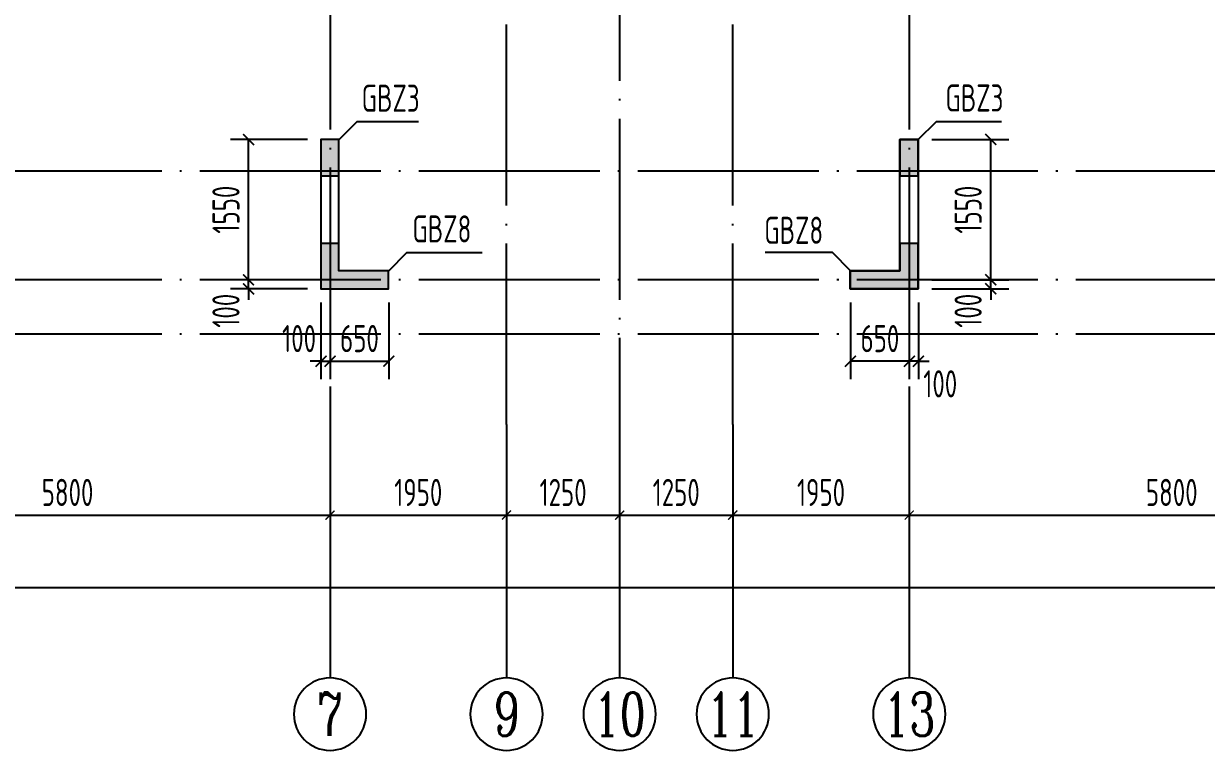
# Model space of a CAD drawing. Extents: x -461650 to 361314, y 245336 to 769729.
# Drawn here: x -119521 to -106454, y 498182 to 506213 of the extents above; entities that cross this region are included whole.
import ezdxf
from ezdxf.enums import TextEntityAlignment as Align

# ---------------------------------------------------------------- set-up
doc = ezdxf.new("R2010")
doc.units = 0
doc.header["$LTSCALE"] = 1000
doc.linetypes.add('DOTE', pattern=[2.42, 2, -0.2, 0.02, -0.2])
doc.layers.get('0').update_dxf_attribs({"linetype": 'CONTINUOUS'})
doc.layers.get('DEFPOINTS').update_dxf_attribs({"linetype": 'CONTINUOUS'})
for name, color, linetype in [('A-AXIS', 1, 'CONTINUOUS'), ('A-DOTE', 10, 'DOTE'), ('AXIS_NUM', 7, 'CONTINUOUS'), ('S-Q墙实线', 6, 'CONTINUOUS'), ('S-Q墙标注', 3, 'CONTINUOUS'), ('S-X详图填充', 252, 'CONTINUOUS'), ('S-X详图实线', 4, 'CONTINUOUS'), ('S-Y一般标注', 3, 'CONTINUOUS'), ('S-Z柱编号', 6, 'CONTINUOUS')]:
    doc.layers.add(name, color=color, linetype=linetype)
doc.styles.add('TSSD_Axis', font='complex.shx', dxfattribs={"width": 0.7, "bigfont": 'hztxt.shx'})
doc.styles.add('TSSD_DIMENSION', font='Tssdeng.shx', dxfattribs={"width": 0.7, "bigfont": 'tssdchn.shx'})
doc.styles.add('TSSD_REIN', font='tssdeng.shx', dxfattribs={"width": 0.7, "height": 300, "bigfont": 'tssdchn.shx'})
doc.styles.add('结构文字', font='zstxt.shx', dxfattribs={"width": 0.7, "bigfont": 'zshz.shx'})
doc.dimstyles.new('STRUCK', dxfattribs={"dimtxt": 400, "dimasz": 121, "dimexe": 200, "dimexo": 150, "dimgap": 115, "dimtad": 1, "dimdec": 0, "dimdsep": 46, "dimtxsty": '结构文字', "dimblk": 'ARCHTICK', "dimcen": 400, "dimclrd": 3, "dimclre": 3, "dimclrt": 7, "dimadec": 0, "dimazin": 0, "dimtfac": 1, "dimtdec": 0, "dimtix": 1, "dimtmove": 2, "dimatfit": 3, "dimldrblk": '_DIMX', "dimfxl": 0, "dimtolj": 1, "dimtzin": 0, "dimarcsym": 0})
doc.dimstyles.new('TSSD_100_100', dxfattribs={"dimtxt": 300, "dimasz": 100, "dimexe": 100, "dimexo": 250, "dimgap": 100, "dimtad": 1, "dimdec": 0, "dimzin": 0, "dimdsep": 46, "dimtxsty": 'TSSD_DIMENSION', "dimblk": 'ARCHTICK', "dimcen": 0, "dimdle": 100, "dimclrt": 7, "dimadec": 0, "dimazin": 0, "dimtfac": 1, "dimtdec": 0, "dimtix": 1, "dimtmove": 2, "dimatfit": 3, "dimldrblk": 'ARCHTICK', "dimfxl": 0, "dimtolj": 1, "dimtzin": 0, "dimarcsym": 0})

# ---------------------------------------------------------------- blocks, each defined once
blk = doc.blocks.new('_ArchTick')
at = {"color": 0, "linetype": 'ByBlock', "const_width": 0.15}
blk.add_lwpolyline([(-0.5, -0.5), (0.5, 0.5)], dxfattribs=at)
blk = doc.blocks.new('*D326')
at = {"layer": 'DEFPOINTS', "color": 0}
for p in [(8100, 3600), (13900, 3600), (13900, 2600)]:
    blk.add_point(p, dxfattribs=at)
at = {"layer": 'S-Y一般标注', "color": 0, "lineweight": -2}
for p, q in [((8100, 3350), (8100, 2500)), ((13900, 3350), (13900, 2500)), ((8000, 2600), (14000, 2600))]:
    blk.add_line(p, q, dxfattribs=at)
at = {"layer": 'S-Y一般标注', "color": 0, "lineweight": -2, "xscale": 100, "yscale": 100, "zscale": 100, "rotation": 180}
blk.add_blockref('_ArchTick', (8100, 2600), dxfattribs=at)
at = {"layer": 'S-Y一般标注', "color": 0, "lineweight": -2, "xscale": 100, "yscale": 100, "zscale": 100}
blk.add_blockref('_ArchTick', (13900, 2600), dxfattribs=at)
at = {"layer": 'S-Y一般标注', "color": 7, "insert": (11000, 2850), "char_height": 300, "attachment_point": 5, "style": 'TSSD_DIMENSION'}
blk.add_mtext('\\A1;5800', dxfattribs=at)
blk = doc.blocks.new('ts_axno')
at = {"color": 0, "linetype": 'ByBlock', "lineweight": -2}
blk.add_circle((0, 0), 0.5, dxfattribs=at)
at = {"color": 0, "linetype": 'ByBlock', "lineweight": -2, "style": 'TSSD_Axis', "width": 0.7}
blk.add_attdef('A', text='', height=0.6, dxfattribs=at).set_placement((0, 0), align=Align.MIDDLE_CENTER)
blk = doc.blocks.new('*D327')
at = {"layer": 'DEFPOINTS', "color": 0}
for p in [(17100, 3600), (18350, 3600), (18350, 2600)]:
    blk.add_point(p, dxfattribs=at)
at = {"layer": 'S-Y一般标注', "color": 0, "lineweight": -2}
for p, q in [((17100, 3350), (17100, 2500)), ((18350, 3350), (18350, 2500)), ((17000, 2600), (18450, 2600))]:
    blk.add_line(p, q, dxfattribs=at)
at = {"layer": 'S-Y一般标注', "color": 0, "lineweight": -2, "xscale": 100, "yscale": 100, "zscale": 100, "rotation": 180}
blk.add_blockref('_ArchTick', (17100, 2600), dxfattribs=at)
at = {"layer": 'S-Y一般标注', "color": 0, "lineweight": -2, "xscale": 100, "yscale": 100, "zscale": 100}
blk.add_blockref('_ArchTick', (18350, 2600), dxfattribs=at)
at = {"layer": 'S-Y一般标注', "color": 7, "insert": (17725, 2850), "char_height": 300, "attachment_point": 5, "style": 'TSSD_DIMENSION'}
blk.add_mtext('\\A1;1250', dxfattribs=at)
blk = doc.blocks.new('*D328')
at = {"layer": 'DEFPOINTS', "color": 0}
for p in [(20300, 3600), (26100, 3600), (26100, 2600)]:
    blk.add_point(p, dxfattribs=at)
at = {"layer": 'S-Y一般标注', "color": 0, "lineweight": -2}
for p, q in [((20300, 3350), (20300, 2500)), ((26100, 3350), (26100, 2500)), ((20200, 2600), (26200, 2600))]:
    blk.add_line(p, q, dxfattribs=at)
at = {"layer": 'S-Y一般标注', "color": 0, "lineweight": -2, "xscale": 100, "yscale": 100, "zscale": 100, "rotation": 180}
blk.add_blockref('_ArchTick', (20300, 2600), dxfattribs=at)
at = {"layer": 'S-Y一般标注', "color": 0, "lineweight": -2, "xscale": 100, "yscale": 100, "zscale": 100}
blk.add_blockref('_ArchTick', (26100, 2600), dxfattribs=at)
at = {"layer": 'S-Y一般标注', "color": 7, "insert": (23200, 2850), "char_height": 300, "attachment_point": 5, "style": 'TSSD_DIMENSION'}
blk.add_mtext('\\A1;5800', dxfattribs=at)
blk = doc.blocks.new('*D334')
at = {"layer": 'DEFPOINTS', "color": 0}
for p in [(4600, 3600), (54600, 3600), (54600, 1800)]:
    blk.add_point(p, dxfattribs=at)
at = {"layer": 'S-Y一般标注', "color": 0, "lineweight": -2}
for p, q in [((4600, 3350), (4600, 1700)), ((54600, 3350), (54600, 1700)), ((4500, 1800), (54700, 1800))]:
    blk.add_line(p, q, dxfattribs=at)
at = {"layer": 'S-Y一般标注', "color": 0, "lineweight": -2, "xscale": 100, "yscale": 100, "zscale": 100, "rotation": 180}
blk.add_blockref('_ArchTick', (4600, 1800), dxfattribs=at)
at = {"layer": 'S-Y一般标注', "color": 0, "lineweight": -2, "xscale": 100, "yscale": 100, "zscale": 100}
blk.add_blockref('_ArchTick', (54600, 1800), dxfattribs=at)
at = {"layer": 'S-Y一般标注', "color": 7, "insert": (29600, 2050), "char_height": 300, "attachment_point": 5, "style": 'TSSD_DIMENSION'}
blk.add_mtext('\\A1;50000', dxfattribs=at)
blk = doc.blocks.new('*D335')
at = {"layer": 'DEFPOINTS', "color": 0}
for p in [(15850, 3600), (17100, 3600), (17100, 2600)]:
    blk.add_point(p, dxfattribs=at)
at = {"layer": 'S-Y一般标注', "color": 0, "lineweight": -2}
for p, q in [((15850, 3350), (15850, 2500)), ((17100, 3350), (17100, 2500)), ((15750, 2600), (17200, 2600))]:
    blk.add_line(p, q, dxfattribs=at)
at = {"layer": 'S-Y一般标注', "color": 0, "lineweight": -2, "xscale": 100, "yscale": 100, "zscale": 100, "rotation": 180}
blk.add_blockref('_ArchTick', (15850, 2600), dxfattribs=at)
at = {"layer": 'S-Y一般标注', "color": 0, "lineweight": -2, "xscale": 100, "yscale": 100, "zscale": 100}
blk.add_blockref('_ArchTick', (17100, 2600), dxfattribs=at)
at = {"layer": 'S-Y一般标注', "color": 7, "insert": (16475, 2850), "char_height": 300, "attachment_point": 5, "style": 'TSSD_DIMENSION'}
blk.add_mtext('\\A1;1250', dxfattribs=at)
blk = doc.blocks.new('*D353')
at = {"layer": 'DEFPOINTS', "color": 0}
for p in [(13900, 3600), (15850, 3600), (15850, 2600)]:
    blk.add_point(p, dxfattribs=at)
at = {"layer": 'S-Y一般标注', "color": 0, "lineweight": -2}
for p, q in [((13900, 3350), (13900, 2500)), ((15850, 3350), (15850, 2500)), ((13800, 2600), (15950, 2600))]:
    blk.add_line(p, q, dxfattribs=at)
at = {"layer": 'S-Y一般标注', "color": 0, "lineweight": -2, "xscale": 100, "yscale": 100, "zscale": 100, "rotation": 180}
blk.add_blockref('_ArchTick', (13900, 2600), dxfattribs=at)
at = {"layer": 'S-Y一般标注', "color": 0, "lineweight": -2, "xscale": 100, "yscale": 100, "zscale": 100}
blk.add_blockref('_ArchTick', (15850, 2600), dxfattribs=at)
at = {"layer": 'S-Y一般标注', "color": 7, "insert": (14875, 2850), "char_height": 300, "attachment_point": 5, "style": 'TSSD_DIMENSION'}
blk.add_mtext('\\A1;1950', dxfattribs=at)
blk = doc.blocks.new('*D354')
at = {"layer": 'DEFPOINTS', "color": 0}
for p in [(18350, 3600), (20300, 3600), (20300, 2600)]:
    blk.add_point(p, dxfattribs=at)
at = {"layer": 'S-Y一般标注', "color": 0, "lineweight": -2}
for p, q in [((18350, 3350), (18350, 2500)), ((20300, 3350), (20300, 2500)), ((18250, 2600), (20400, 2600))]:
    blk.add_line(p, q, dxfattribs=at)
at = {"layer": 'S-Y一般标注', "color": 0, "lineweight": -2, "xscale": 100, "yscale": 100, "zscale": 100, "rotation": 180}
blk.add_blockref('_ArchTick', (18350, 2600), dxfattribs=at)
at = {"layer": 'S-Y一般标注', "color": 0, "lineweight": -2, "xscale": 100, "yscale": 100, "zscale": 100}
blk.add_blockref('_ArchTick', (20300, 2600), dxfattribs=at)
at = {"layer": 'S-Y一般标注', "color": 7, "insert": (19325, 2850), "char_height": 300, "attachment_point": 5, "style": 'TSSD_DIMENSION'}
blk.add_mtext('\\A1;1950', dxfattribs=at)
blk = doc.blocks.new('*D2547')
at = {"layer": 'DEFPOINTS', "color": 0}
for p in [(-117036, 503382), (-116236, 503382), (-116236, 503282)]:
    blk.add_point(p, dxfattribs=at)
at = {"layer": 'S-Q墙标注', "color": 3, "lineweight": -2}
for p, q in [((-117036, 503382), (-117036, 503503)), ((-116386, 503382), (-117236, 503382)), ((-117036, 503282), (-117036, 503382)), ((-116386, 503282), (-117236, 503282)), ((-117036, 503282), (-117036, 503161))]:
    blk.add_line(p, q, dxfattribs=at)
at = {"layer": 'S-Q墙标注', "color": 3, "lineweight": -2, "xscale": 121, "yscale": 121, "zscale": 121}
for p, rotation in [((-117036, 503382), 270), ((-117036, 503282), 90)]:
    blk.add_blockref('_ArchTick', p, dxfattribs=dict(at, rotation=rotation))
at = {"layer": 'S-Q墙标注', "color": 7, "insert": (-117286, 503040), "char_height": 300, "attachment_point": 5, "rotation": 90, "style": 'TSSD_REIN'}
blk.add_mtext('\\A1;100', dxfattribs=at)
blk = doc.blocks.new('_DIMX')
blk.add_line((-150, 0), (150, 0))
at = {"const_width": 50}
blk.add_lwpolyline([(-70, -70), (70, 70)], dxfattribs=at)
blk = doc.blocks.new('*D2548')
at = {"layer": 'DEFPOINTS', "color": 0}
for p in [(-117036, 504932), (-116236, 504932), (-116236, 503382)]:
    blk.add_point(p, dxfattribs=at)
at = {"layer": 'S-Q墙标注', "color": 3, "lineweight": -2}
for p, q in [((-116386, 504932), (-117236, 504932)), ((-117036, 503382), (-117036, 504932)), ((-116386, 503382), (-117236, 503382))]:
    blk.add_line(p, q, dxfattribs=at)
at = {"layer": 'S-Q墙标注', "color": 3, "lineweight": -2, "xscale": 121, "yscale": 121, "zscale": 121}
for p, rotation in [((-117036, 504932), 90), ((-117036, 503382), 270)]:
    blk.add_blockref('_ArchTick', p, dxfattribs=dict(at, rotation=rotation))
at = {"layer": 'S-Q墙标注', "color": 7, "insert": (-117286, 504157), "char_height": 300, "attachment_point": 5, "rotation": 90, "style": 'TSSD_REIN'}
blk.add_mtext('\\A1;1550', dxfattribs=at)
blk = doc.blocks.new('*D2549')
at = {"layer": 'DEFPOINTS', "color": 0}
for p in [(-116236, 503282), (-116136, 503282), (-116136, 502482)]:
    blk.add_point(p, dxfattribs=at)
at = {"layer": 'S-Q墙标注', "color": 3, "lineweight": -2}
for p, q in [((-116236, 503132), (-116236, 502282)), ((-116136, 503132), (-116136, 502282)), ((-116236, 502482), (-116357, 502482)), ((-116236, 502482), (-116136, 502482)), ((-116136, 502482), (-116015, 502482))]:
    blk.add_line(p, q, dxfattribs=at)
at = {"layer": 'S-Q墙标注', "color": 3, "lineweight": -2, "xscale": 121, "yscale": 121, "zscale": 121}
blk.add_blockref('_ArchTick', (-116236, 502482), dxfattribs=at)
at = {"layer": 'S-Q墙标注', "color": 3, "lineweight": -2, "xscale": 121, "yscale": 121, "zscale": 121, "rotation": 180}
blk.add_blockref('_ArchTick', (-116136, 502482), dxfattribs=at)
at = {"layer": 'S-Q墙标注', "color": 7, "insert": (-116478, 502732), "char_height": 300, "attachment_point": 5, "style": 'TSSD_REIN'}
blk.add_mtext('\\A1;100', dxfattribs=at)
blk = doc.blocks.new('*D2550')
at = {"layer": 'DEFPOINTS', "color": 0}
for p in [(-116136, 503282), (-115486, 503282), (-115486, 502482)]:
    blk.add_point(p, dxfattribs=at)
at = {"layer": 'S-Q墙标注', "color": 3, "lineweight": -2}
for p, q in [((-116136, 503132), (-116136, 502282)), ((-115486, 503132), (-115486, 502282)), ((-116136, 502482), (-115486, 502482))]:
    blk.add_line(p, q, dxfattribs=at)
at = {"layer": 'S-Q墙标注', "color": 3, "lineweight": -2, "xscale": 121, "yscale": 121, "zscale": 121, "rotation": 180}
blk.add_blockref('_ArchTick', (-116136, 502482), dxfattribs=at)
at = {"layer": 'S-Q墙标注', "color": 3, "lineweight": -2, "xscale": 121, "yscale": 121, "zscale": 121}
blk.add_blockref('_ArchTick', (-115486, 502482), dxfattribs=at)
at = {"layer": 'S-Q墙标注', "color": 7, "insert": (-115811, 502732), "char_height": 300, "attachment_point": 5, "style": 'TSSD_REIN'}
blk.add_mtext('\\A1;650', dxfattribs=at)
blk = doc.blocks.new('*D2580')
at = {"layer": 'DEFPOINTS', "color": 0}
for p in [(-109636, 503382), (-108836, 503382), (-109636, 503282)]:
    blk.add_point(p, dxfattribs=at)
at = {"layer": 'S-Q墙标注', "color": 3, "lineweight": -2}
for p, q in [((-108836, 503382), (-108836, 503503)), ((-109486, 503382), (-108636, 503382)), ((-108836, 503282), (-108836, 503382)), ((-109486, 503282), (-108636, 503282)), ((-108836, 503282), (-108836, 503161))]:
    blk.add_line(p, q, dxfattribs=at)
at = {"layer": 'S-Q墙标注', "color": 3, "lineweight": -2, "xscale": 121, "yscale": 121, "zscale": 121}
for p, rotation in [((-108836, 503382), 270), ((-108836, 503282), 90)]:
    blk.add_blockref('_ArchTick', p, dxfattribs=dict(at, rotation=rotation))
at = {"layer": 'S-Q墙标注', "color": 7, "insert": (-109086, 503040), "char_height": 300, "attachment_point": 5, "rotation": 90, "style": 'TSSD_REIN'}
blk.add_mtext('\\A1;100', dxfattribs=at)
blk = doc.blocks.new('*D2581')
at = {"layer": 'DEFPOINTS', "color": 0}
for p in [(-109636, 504932), (-108836, 504932), (-109636, 503382)]:
    blk.add_point(p, dxfattribs=at)
at = {"layer": 'S-Q墙标注', "color": 3, "lineweight": -2}
for p, q in [((-109486, 504932), (-108636, 504932)), ((-108836, 503382), (-108836, 504932)), ((-109486, 503382), (-108636, 503382))]:
    blk.add_line(p, q, dxfattribs=at)
at = {"layer": 'S-Q墙标注', "color": 3, "lineweight": -2, "xscale": 121, "yscale": 121, "zscale": 121}
for p, rotation in [((-108836, 504932), 90), ((-108836, 503382), 270)]:
    blk.add_blockref('_ArchTick', p, dxfattribs=dict(at, rotation=rotation))
at = {"layer": 'S-Q墙标注', "color": 7, "insert": (-109086, 504157), "char_height": 300, "attachment_point": 5, "rotation": 90, "style": 'TSSD_REIN'}
blk.add_mtext('\\A1;1550', dxfattribs=at)
blk = doc.blocks.new('*D2582')
at = {"layer": 'DEFPOINTS', "color": 0}
for p in [(-109736, 503282), (-109636, 503282), (-109736, 502482)]:
    blk.add_point(p, dxfattribs=at)
at = {"layer": 'S-Q墙标注', "color": 3, "lineweight": -2}
for p, q in [((-109736, 503132), (-109736, 502282)), ((-109636, 503132), (-109636, 502282)), ((-109736, 502482), (-109857, 502482)), ((-109636, 502482), (-109736, 502482)), ((-109636, 502482), (-109515, 502482))]:
    blk.add_line(p, q, dxfattribs=at)
at = {"layer": 'S-Q墙标注', "color": 3, "lineweight": -2, "xscale": 121, "yscale": 121, "zscale": 121}
blk.add_blockref('_ArchTick', (-109736, 502482), dxfattribs=at)
at = {"layer": 'S-Q墙标注', "color": 3, "lineweight": -2, "xscale": 121, "yscale": 121, "zscale": 121, "rotation": 180}
blk.add_blockref('_ArchTick', (-109636, 502482), dxfattribs=at)
at = {"layer": 'S-Q墙标注', "color": 7, "insert": (-109394, 502232), "char_height": 300, "attachment_point": 5, "style": 'TSSD_REIN'}
blk.add_mtext('\\A1;100', dxfattribs=at)
blk = doc.blocks.new('*D2583')
at = {"layer": 'DEFPOINTS', "color": 0}
for p in [(-110386, 503282), (-109736, 503282), (-110386, 502482)]:
    blk.add_point(p, dxfattribs=at)
at = {"layer": 'S-Q墙标注', "color": 3, "lineweight": -2}
for p, q in [((-110386, 503132), (-110386, 502282)), ((-109736, 503132), (-109736, 502282)), ((-109736, 502482), (-110386, 502482))]:
    blk.add_line(p, q, dxfattribs=at)
at = {"layer": 'S-Q墙标注', "color": 3, "lineweight": -2, "xscale": 121, "yscale": 121, "zscale": 121, "rotation": 180}
blk.add_blockref('_ArchTick', (-110386, 502482), dxfattribs=at)
at = {"layer": 'S-Q墙标注', "color": 3, "lineweight": -2, "xscale": 121, "yscale": 121, "zscale": 121}
blk.add_blockref('_ArchTick', (-109736, 502482), dxfattribs=at)
at = {"layer": 'S-Q墙标注', "color": 7, "insert": (-110061, 502732), "char_height": 300, "attachment_point": 5, "style": 'TSSD_REIN'}
blk.add_mtext('\\A1;650', dxfattribs=at)
blk = doc.blocks.new('20210726.16395156')
at = {"layer": 'A-AXIS'}
for p, q in [((13900, 3600), (13900, 800)), ((15850, 3600), (15850, 800)), ((17100, 3600), (17100, 800)), ((18350, 3600), (18350, 800)), ((20300, 3600), (20300, 800))]:
    blk.add_line(p, q, dxfattribs=at)
at = {"layer": 'A-DOTE'}
for p, q in [((13900.2, 13700), (13900, 3600)), ((20299.8, 13700), (20300, 3600)), ((15850, 3600), (15850, 11500)), ((18350, 3600), (18350, 11500)), ((17100, 9400), (17100, 3600)), ((55600, 6400), (3600, 6400)), ((55600, 5200), (3600, 5200)), ((55600, 4600), (3600, 4600))]:
    blk.add_line(p, q, dxfattribs=at)
at = {"layer": 'A-AXIS'}
ref = blk.add_blockref('ts_axno', (13900, 400), dxfattribs=dict(at, xscale=-800, yscale=800, zscale=800, rotation=180))
ref.add_attrib('5', '7', dxfattribs={"layer": 'AXIS_NUM', "height": 480, "style": 'TSSD_Axis', "width": 0.7}).set_placement((13900, 400), align=Align.MIDDLE_CENTER)
ref = blk.add_blockref('ts_axno', (15850, 400), dxfattribs=dict(at, xscale=-800, yscale=800, zscale=800, rotation=180))
ref.add_attrib('8', '9', dxfattribs={"layer": 'AXIS_NUM', "height": 480, "style": 'TSSD_Axis', "width": 0.7}).set_placement((15850, 400), align=Align.MIDDLE_CENTER)
ref = blk.add_blockref('ts_axno', (17100, 400), dxfattribs=dict(at, xscale=-800, yscale=800, zscale=800, rotation=180))
ref.add_attrib('8', '10', dxfattribs={"layer": 'AXIS_NUM', "height": 480, "style": 'TSSD_Axis', "width": 0.7}).set_placement((17100, 400), align=Align.MIDDLE_CENTER)
ref = blk.add_blockref('ts_axno', (18350, 400), dxfattribs=dict(at, xscale=-800, yscale=800, zscale=800, rotation=180))
ref.add_attrib('8', '11', dxfattribs={"layer": 'AXIS_NUM', "height": 480, "style": 'TSSD_Axis', "width": 0.7}).set_placement((18350, 400), align=Align.MIDDLE_CENTER)
ref = blk.add_blockref('ts_axno', (20300, 400), dxfattribs=dict(at, xscale=-800, yscale=800, zscale=800, rotation=180))
ref.add_attrib('8', '13', dxfattribs={"layer": 'AXIS_NUM', "height": 480, "style": 'TSSD_Axis', "width": 0.7}).set_placement((20300, 400), align=Align.MIDDLE_CENTER)
at = {"layer": 'S-Y一般标注'}
for base, p1, p2, picture, middle in [((54600, 1800), (4600, 3600), (54600, 3600), '*D334', (29600, 2050)), ((13900, 2600), (8100, 3600), (13900, 3600), '*D326', (11000, 2850)), ((15850, 2600), (13900, 3600), (15850, 3600), '*D353', (14875, 2850)), ((17100, 2600), (15850, 3600), (17100, 3600), '*D335', (16475, 2850)), ((18350, 2600), (17100, 3600), (18350, 3600), '*D327', (17725, 2850)), ((20300, 2600), (18350, 3600), (20300, 3600), '*D354', (19325, 2850)), ((26100, 2600), (20300, 3600), (26100, 3600), '*D328', (23200, 2850))]:
    dim = blk.add_linear_dim(base=base, p1=p1, p2=p2, dimstyle='TSSD_100_100', dxfattribs=at)
    dim.commit()
    dim.dimension.update_dxf_attribs({"geometry": picture, "text_midpoint": middle})

msp = doc.modelspace()

# ---------------------------------------------------------------- hatches: boundary and pattern name
at = {"layer": 'S-X详图填充'}
h = msp.add_hatch(color=256, dxfattribs=at)
h.dxf.hatch_style = 1
h.paths.add_polyline_path([(-116238.76, 504531.79), (-116038.76, 504531.79), (-116038.76, 504931.79), (-116238.76, 504931.79)])
h = msp.add_hatch(color=256, dxfattribs=at)
h.dxf.hatch_style = 1
h.paths.add_polyline_path([(-109838.81, 504531.79), (-109638.81, 504531.79), (-109638.81, 504931.79), (-109838.81, 504931.79)])
h = msp.add_hatch(color=256, dxfattribs=at)
h.dxf.hatch_style = 1
h.paths.add_polyline_path([(-116038.76, 503781.79), (-116238.76, 503781.79), (-116238.76, 503281.79), (-115488.77, 503281.79), (-115488.77, 503481.79), (-116038.76, 503481.79)])
h = msp.add_hatch(color=256, dxfattribs=at)
h.dxf.hatch_style = 1
h.paths.add_polyline_path([(-109638.81, 503781.79), (-109838.81, 503781.79), (-109838.81, 503481.79), (-110388.79, 503481.79), (-110388.79, 503281.79), (-109638.81, 503281.79)])

# ---------------------------------------------------------------- linework, layer by layer
at = {"layer": 'S-Q墙实线'}
for points in [[(-116238.76, 503281.79), (-115488.77, 503281.79), (-115488.77, 503481.79), (-116038.76, 503481.79), (-116038.76, 504931.79), (-116238.76, 504931.79)], [(-109638.81, 503281.79), (-110388.79, 503281.79), (-110388.79, 503481.79), (-109838.81, 503481.79), (-109838.81, 504581.79), (-109838.81, 504931.79), (-109638.81, 504931.79), (-109638.81, 504581.79)]]:
    msp.add_lwpolyline(points, close=True, dxfattribs=at)
at = {"layer": 'S-X详图实线'}
for points in [[(-116238.76, 504531.79), (-116038.76, 504531.79), (-116038.76, 504931.79), (-116238.76, 504931.79), (-116238.76, 504531.79)], [(-109838.81, 504531.79), (-109638.81, 504531.79), (-109638.81, 504931.79), (-109838.81, 504931.79), (-109838.81, 504531.79)], [(-116038.76, 503781.79), (-116238.76, 503781.79), (-116238.76, 503281.79), (-115488.77, 503281.79), (-115488.77, 503481.79), (-116038.76, 503481.79), (-116038.76, 503781.79)], [(-109638.81, 503781.79), (-109838.81, 503781.79), (-109838.81, 503481.79), (-110388.79, 503481.79), (-110388.79, 503281.79), (-109638.81, 503281.79), (-109638.81, 503781.79)]]:
    msp.add_lwpolyline(points, close=True, dxfattribs=at)
at = {"layer": 'S-Z柱编号', "color": 7}
for points in [[(-116036.27, 504931.79), (-115836.27, 505131.79), (-115157.66, 505131.79)], [(-109636.32, 504931.79), (-109436.32, 505131.79), (-108717.11, 505131.79)], [(-115486.28, 503481.79), (-115286.28, 503681.79), (-114456.51, 503681.79)], [(-110386.3, 503481.79), (-110586.3, 503681.79), (-111329.82, 503681.79)]]:
    msp.add_lwpolyline(points, dxfattribs=at)

# ---------------------------------------------------------------- block references
at = {"layer": 'A-DOTE'}
msp.add_blockref('20210726.16395156', (-130036.28, 498181.75), dxfattribs=at)

# ---------------------------------------------------------------- texts
at = {"layer": 'S-Z柱编号', "color": 7, "style": 'TSSD_REIN', "width": 0.7}
for s, p in [('GBZ3', (-115786.43, 505148.54)), ('GBZ3', (-109336.32, 505151.29)), ('GBZ8', (-115226.05, 503704.18)), ('GBZ8', (-111338.2, 503688.84))]:
    msp.add_text(s, height=300, dxfattribs=at).set_placement(p, align=Align.BOTTOM_LEFT)

# ---------------------------------------------------------------- dimensions: what is measured, and where the dimension line sits
at = {"layer": 'S-Q墙标注'}
for base, p1, p2, angle, picture, middle in [((-117036.27, 504931.79), (-116236.27, 503381.79), (-116236.27, 504931.79), 90, '*D2548', (-117286.27, 504156.79)), ((-108836.29, 504931.79), (-109636.29, 503381.79), (-109636.29, 504931.79), 90, '*D2581', (-109086.29, 504156.79)), ((-110386.28, 502481.79), (-109736.31, 503281.79), (-110386.28, 503281.79), 180, '*D2583', (-110061.3, 502731.79))]:
    dim = msp.add_linear_dim(base=base, p1=p1, p2=p2, angle=angle, dimstyle='STRUCK', override={"dimtxt": 300, "dimgap": 100, "dimtxsty": 'TSSD_REIN'}, dxfattribs=at)
    dim.commit()
    dim.dimension.update_dxf_attribs({"geometry": picture, "text_midpoint": middle})
for base, p1, p2, angle, picture, middle in [((-117036.27, 503381.79), (-116236.27, 503281.79), (-116236.27, 503381.79), 90, '*D2547', (-117286.27, 503039.86)), ((-108836.29, 503381.79), (-109636.29, 503281.79), (-109636.29, 503381.79), 90, '*D2580', (-109086.29, 503039.86)), ((-109736.31, 502481.79), (-109636.29, 503281.79), (-109736.31, 503281.79), 180, '*D2582', (-109394.37, 502231.79))]:
    dim = msp.add_linear_dim(base=base, p1=p1, p2=p2, angle=angle, dimstyle='STRUCK', override={"dimtxt": 300, "dimgap": 100, "dimtxsty": 'TSSD_REIN'}, dxfattribs=at)
    dim.commit()
    dim.dimension.update_dxf_attribs({"geometry": picture, "text_midpoint": middle, "dimtype": 160})
dim = msp.add_linear_dim(base=(-116136.24, 502481.79), p1=(-116236.27, 503281.79), p2=(-116136.24, 503281.79), dimstyle='STRUCK', override={"dimtxt": 300, "dimgap": 100, "dimtxsty": 'TSSD_REIN'}, dxfattribs=at)
dim.commit()
dim.dimension.update_dxf_attribs({"geometry": '*D2549', "text_midpoint": (-116478.19, 502731.79), "dimtype": 160})
dim = msp.add_linear_dim(base=(-115486.28, 502481.79), p1=(-116136.24, 503281.79), p2=(-115486.28, 503281.79), dimstyle='STRUCK', override={"dimtxt": 300, "dimgap": 100, "dimtxsty": 'TSSD_REIN'}, dxfattribs=at)
dim.commit()
dim.dimension.update_dxf_attribs({"geometry": '*D2550', "text_midpoint": (-115811.26, 502731.79)})

doc.saveas('drawing.dxf')
